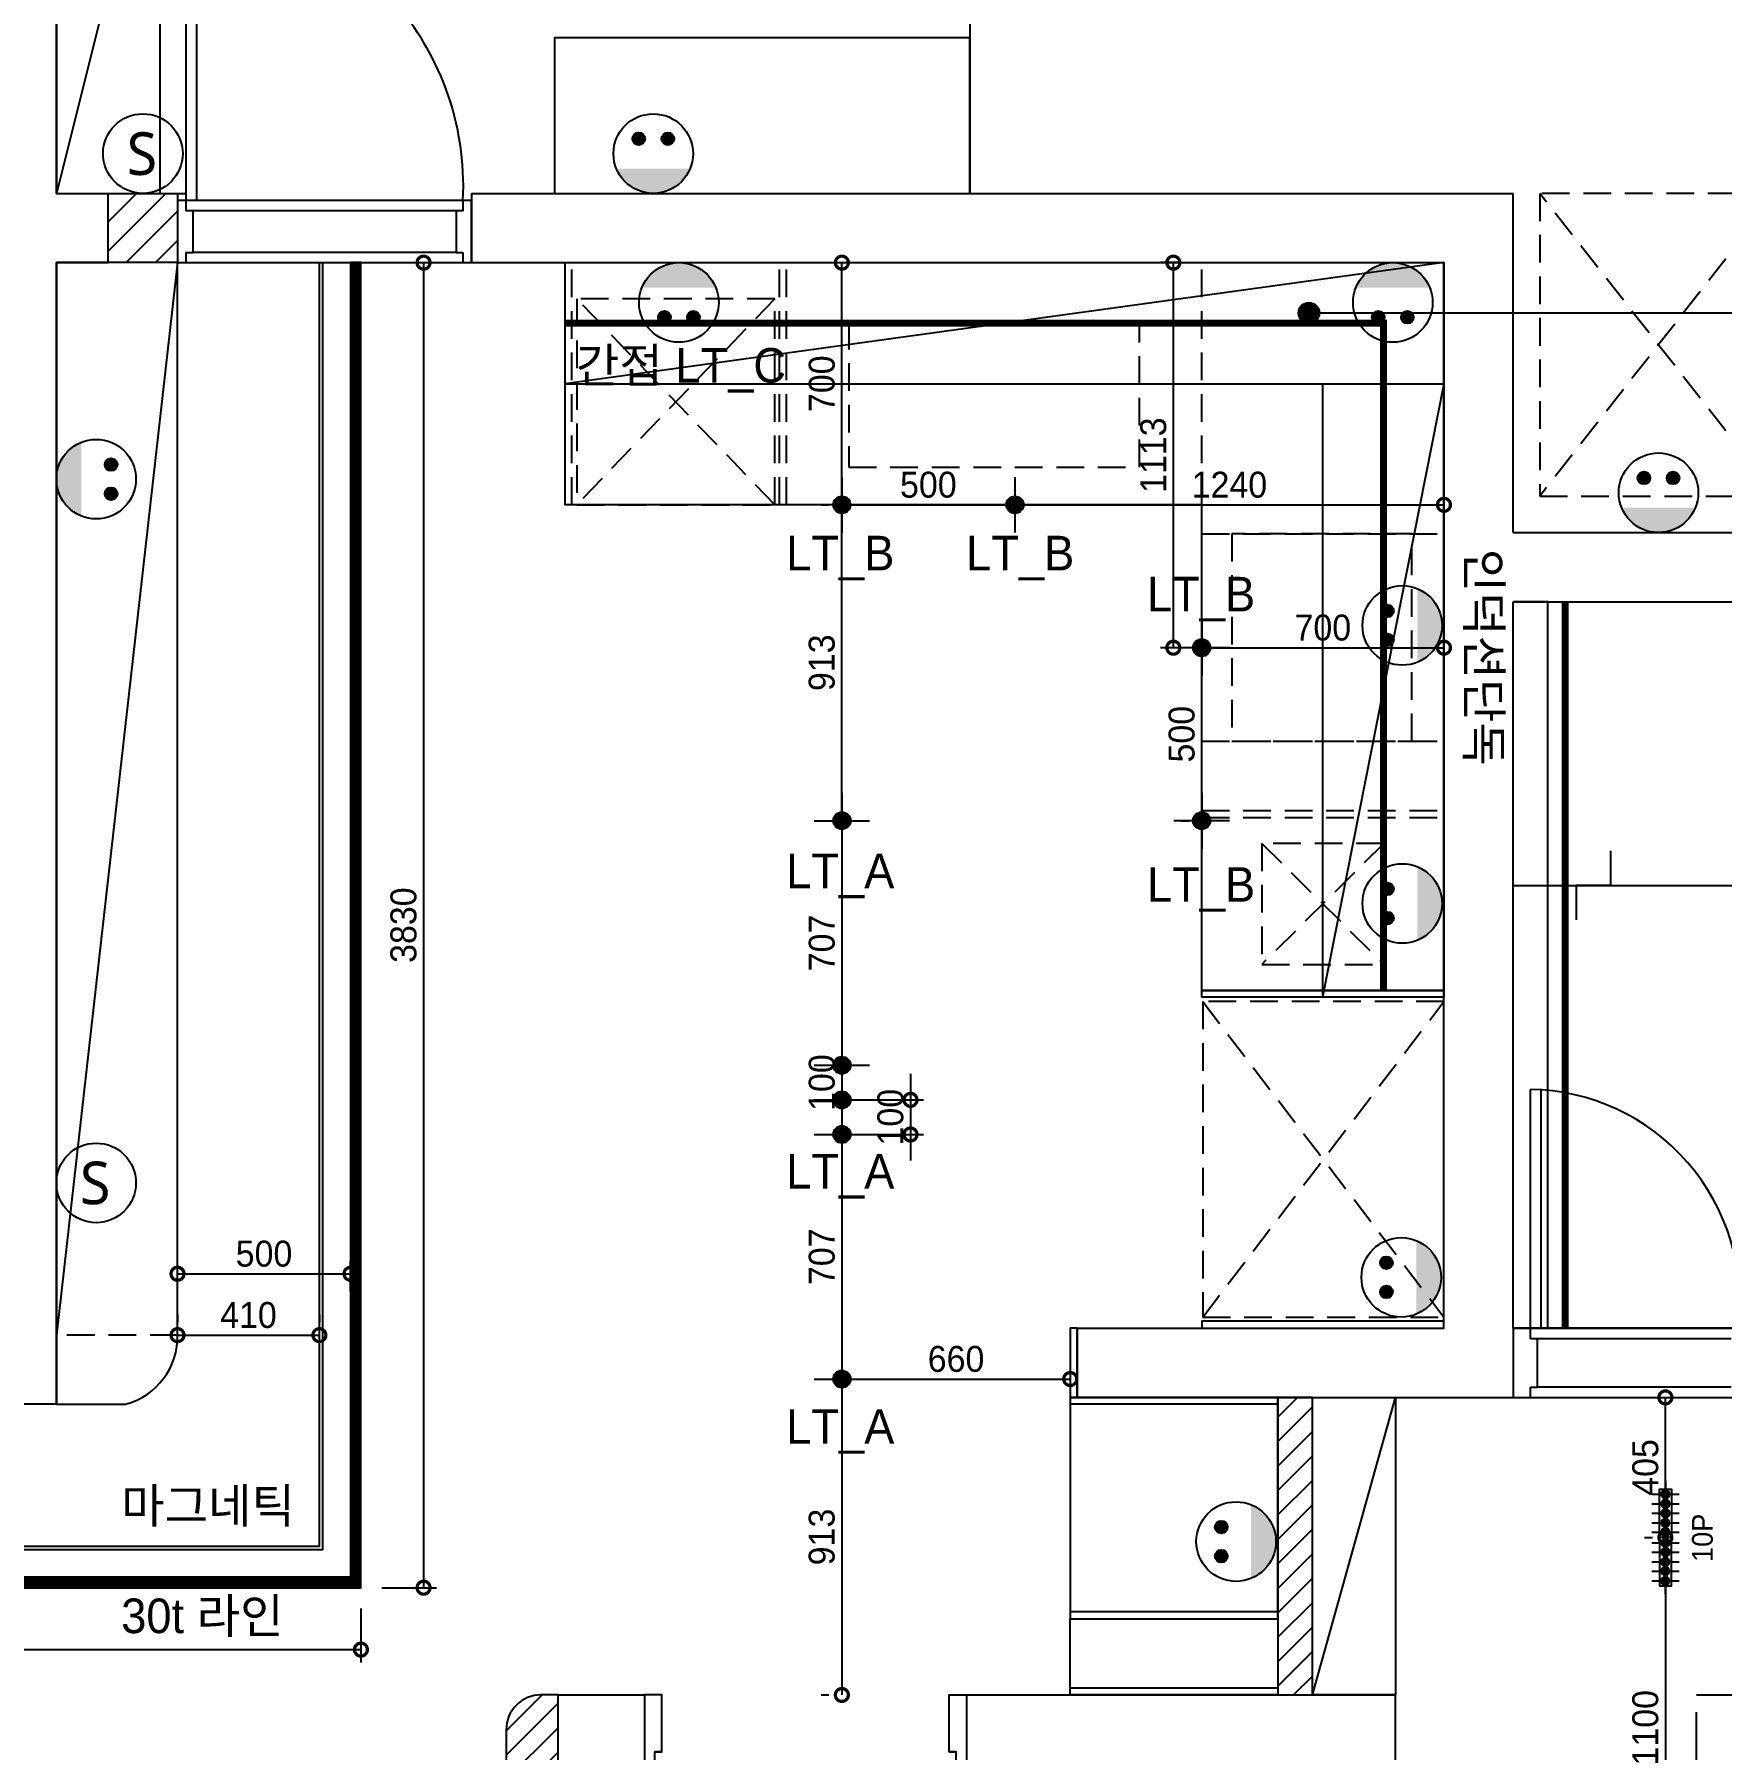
# Model space of a CAD drawing. Header units: millimetres. Extents: x 144680 to 236290, y -190947 to -149396.
# Drawn here: x 224018 to 228895, y -170068 to -165110 of the extents above; entities that cross this region are included whole.
import ezdxf

# ---------------------------------------------------------------- set-up
doc = ezdxf.new("R2010")
doc.units = ezdxf.units.MM
doc.header["$LTSCALE"] = 100
doc.linetypes.add('DH-HID2', pattern=[1.2, 0.8, -0.4])
doc.linetypes.add('HID', pattern=[2.5, 1.5, -1])
for name, color, linetype in [('0-ELC TEXT', 7, 'Continuous'), ('03-WAL NEW', 3, 'Continuous'), ('06-FUR', 6, 'Continuous'), ('07-DIM WAL', 5, 'Continuous'), ('3.기호.계단선', 30, 'Continuous'), ('_LIBR', 4, 'Continuous'), ('CEIL-LIGHT', 7, 'Continuous'), ('FORM(YOURNAME)-11', 1, 'Continuous'), ('FU-FURM', 251, 'DH-HID2'), ('HAT', 8, 'Continuous'), ('RC-LIGHT', 7, 'Continuous'), ('SYM', 94, 'Continuous'), ('win', 4, 'Continuous'), ('설비', 140, 'Continuous')]:
    doc.layers.add(name, color=color, linetype=linetype)
doc.styles.add('스타일1', font='HY울릉도M.TTF')
doc.styles.add('코레일둥고', font='Korail_Round_Gothic_Medium.ttf')
doc.dimstyles.new('30', dxfattribs={"dimscale": 30, "dimtxt": 2.5, "dimasz": 2.5, "dimexe": 1.25, "dimexo": 2, "dimtad": 1, "dimdec": 0, "dimtxsty": '스타일1', "dimblk": 'DOTSMALL', "dimcen": 2.5, "dimclrd": 1, "dimclre": 1, "dimclrt": 2, "dimadec": 0, "dimazin": 0, "dimtfac": 1, "dimtix": 1, "dimtmove": 0, "dimatfit": 3, "dimldrblk": 'DOTSMALL', "dimfxl": 1.25, "dimarcsym": 0})

# ---------------------------------------------------------------- blocks, each defined once
blk = doc.blocks.new('sdfsdf')
at = {"layer": '_LIBR', "linetype": 'Continuous'}
for points in [[(-43351.7, -83617.5), (-43351.7, -83597), (-43351.7, -83617.5), (-43187.6, -83617.5), (-43187.6, -83567.5), (-43387.6, -83567.5), (-43387.6, -83597), (-43351.7, -83597)], [(-43351.7, -84447.5), (-43351.7, -84468), (-43351.7, -84447.5), (-43187.6, -84447.5), (-43187.6, -84497.5), (-43387.6, -84497.5), (-43387.6, -84468), (-43351.7, -84468)]]:
    blk.add_lwpolyline(points, dxfattribs=at)
blk.add_lwpolyline([(-44257.6, -83632.3), (-43387.6, -83632.3), (-43387.6, -83597), (-44257.6, -83597)], close=True, dxfattribs=at)
blk.add_arc((-43365.5, -83574.4), 893.9, 183.7115, 268.5892, dxfattribs=at)
blk = doc.blocks.new('vudauseeh')
blk.add_line((143450, -164350), (143450, -165570))
at = {"layer": '_LIBR', "linetype": 'Continuous'}
for p, q in [((145070, -168850), (145070, -168160)), ((145100, -168160.7), (145100, -168850)), ((145020, -168850), (145020, -169050)), ((145070, -168850), (145020, -168850)), ((145070, -168880.5), (145070, -168850)), ((145100, -168850), (145070, -168850)), ((145670, -168850), (145100, -168850)), ((145090, -168880.5), (145070, -168880.5)), ((145650, -168880.5), (145090, -168880.5)), ((145090, -169020.6), (145090, -168880.5)), ((145070, -169050), (145070, -169020.6)), ((145070, -169020.6), (145090, -169020.6)), ((145650, -169020.6), (145090, -169020.6)), ((145020, -169050), (145070, -169050)), ((145070, -169050), (145670, -169050))]:
    blk.add_line(p, q, dxfattribs=at)
blk.add_arc((145061.2, -168773.5), 613.6, 352.839, 89.1791, dxfattribs=at)
at = {"layer": 'HAT', "color": 10, "linetype": 'HID'}
for p, q in [((145550, -169910), (146460, -169910)), ((145550, -170110), (145550, -169910))]:
    blk.add_line(p, q, dxfattribs=at)
at = {"layer": 'SYM', "color": 2}
for p, q in [((140810, -165570), (140810, -164150)), ((140810, -165570), (140960, -165570)), ((140960, -165770), (140960, -165570)), ((142010, -165570), (145020, -165570)), ((142010, -165570), (142010, -165770)), ((145020, -166550), (145020, -165570)), ((140810, -165770), (140960, -165770)), ((140810, -169070), (140810, -165770)), ((142010, -165770), (144820, -165770)), ((144820, -168850), (144820, -165770)), ((145020, -166550), (145440, -166550)), ((145020, -166550), (145840, -166550)), ((145020, -166750), (146460, -166750)), ((145020, -168850), (145020, -166750)), ((143760, -168850), (144820, -168850)), ((143760, -168850), (143760, -169050)), ((145020, -168850), (146460, -168850)), ((140810, -169070), (138990, -169070)), ((143760, -169050), (146460, -169050)), ((142260, -169910), (142510, -169910)), ((142260, -173600), (142260, -169910)), ((143440, -169910), (144680, -169910)), ((144680, -170110), (144680, -169910))]:
    blk.add_line(p, q, dxfattribs=at)
at = {"layer": 'win', "rotation": 90.00000000000001}
blk.add_blockref('sdfsdf', (58942.5, -126722.4), dxfattribs=at)
blk = doc.blocks.new('cjswjdeh2')
at = {"ltscale": 10}
h = blk.add_hatch(dxfattribs=at)
h.set_pattern_fill('_USER', color=3, scale=60, angle=45, pattern_type=0)
h.set_pattern_definition([(45, (205222.234, -165570), (-42.4264, 42.4264), [])])
h.paths.add_polyline_path([(226712.9, -163253.5), (226512.9, -163253.5), (226512.9, -163453.5), (226712.9, -163453.5)])
at = {"layer": '03-WAL NEW', "transparency": 33554687}
h = blk.add_hatch(dxfattribs=at)
h.set_pattern_fill('_USER', color=256, scale=50, angle=45, pattern_type=0)
h.set_pattern_definition([(45, (-5167.87, -279345.45), (-35.355339, 35.355339), [])])
h.paths.add_polyline_path([(229892.9, -167593.5), (229992.9, -167593.5), (229992.9, -166733.5), (229892.9, -166733.5)])
h = blk.add_hatch(dxfattribs=at)
h.set_pattern_fill('_USER', color=256, scale=50, angle=45, pattern_type=0)
h.set_pattern_definition([(45, (-5147.87, -279345.45), (-35.355339, 35.355339), [])])
h.paths.add_polyline_path([(227812.9, -167593.5), (227762.9, -167593.5, 0.414214), (227662.9, -167693.5), (227662.9, -168838.5), (227762.9, -168838.5), (227762.9, -170038.5), (227662.9, -170038.5), (227662.9, -171183.5, 0.414214), (227762.9, -171283.5), (227812.9, -171283.5)])
at = {"color": 0, "linetype": 'Continuous'}
for p, q in [((227537.9, -163273.5), (226767.9, -163273.5)), ((227517.9, -163304.1), (226757.9, -163304.1)), ((227517.9, -163424.1), (226757.9, -163424.1)), ((226737.9, -163453.5), (227537.9, -163453.5))]:
    blk.add_line(p, q, dxfattribs=at)
at = {"color": 8}
blk.add_line((230572.9, -165253.5), (231252.9, -165253.5), dxfattribs=at)
at = {"color": 0, "linetype": 'Continuous'}
blk.add_lwpolyline([(226767.9, -162424.1), (226767.9, -163273.5), (226737.9, -163273.5), (226737.9, -162423.5)], dxfattribs=at)
for points in [[(226757.9, -163424.1), (226757.9, -163304.1), (226737.9, -163304.1), (226737.9, -163273.5), (226712.9, -163273.5), (226712.9, -163453.5), (226737.9, -163453.5), (226737.9, -163424.1)], [(227537.9, -163424.1), (227537.9, -163453.5), (227562.9, -163453.5), (227562.9, -163273.5), (227537.9, -163273.5), (227537.9, -163304.1), (227517.9, -163304.1), (227517.9, -163424.1)]]:
    blk.add_lwpolyline(points, close=True, dxfattribs=at)
at = {"color": 8}
blk.add_lwpolyline([(230854.7, -165153.5), (230854.7, -165253.5), (230754.7, -165253.5), (230754.7, -165353.5)], dxfattribs=at)
at = {"color": 0, "linetype": 'Continuous'}
blk.add_arc((226730.4, -163232.1), 808.6, 357.061, 89.4675, dxfattribs=at)
at = {"layer": '03-WAL NEW', "ltscale": 10}
blk.add_lwpolyline([(226512.9, -163253.5), (226712.9, -163253.5), (226712.9, -163453.5), (226512.9, -163453.5)], close=True, dxfattribs=at)
at = {"layer": '03-WAL NEW', "transparency": 33554687}
blk.add_lwpolyline([(229892.9, -167593.5), (229992.9, -167593.5), (229992.9, -166733.5), (229892.9, -166733.5)], close=True, dxfattribs=at)
blk.add_lwpolyline([(227812.9, -167593.5), (227762.9, -167593.5, 0.414214), (227662.9, -167693.5), (227662.9, -171283.5), (227812.9, -171283.5), (227812.9, -167593.5)], format="xyb", dxfattribs=at)
at = {"layer": '06-FUR', "color": 8}
for p, q in [((226712.9, -163453.5), (226362.9, -166553.5)), ((229992.9, -167593.5), (230232.9, -166733.5)), ((229892.9, -166753.5), (229292.9, -166753.5)), ((229892.9, -167353.5), (229292.9, -167353.5)), ((229892.9, -167573.5), (229292.9, -167573.5))]:
    blk.add_line(p, q, dxfattribs=at)
for points in [[(226737.9, -162054), (226362.9, -162054), (226362.9, -163253.5), (226737.9, -163253.5)], [(229672.9, -165557.1), (230372.9, -165557.1), (230372.9, -165577.1), (229672.9, -165577.1)], [(229292.9, -166733.5), (229312.9, -166733.5), (229312.9, -166533.5), (229292.9, -166533.5)], [(229672.9, -166533.5), (230372.9, -166533.5), (230372.9, -166513.5), (229672.9, -166513.5)], [(229292.9, -166733.5), (229292.9, -167373.5), (229892.9, -167373.5), (229892.9, -166733.5)], [(229992.9, -166733.5), (230232.9, -166733.5), (230232.9, -167593.5), (229992.9, -167593.5)], [(229292.9, -167373.5), (229892.9, -167373.5), (229892.9, -167593.5), (229292.9, -167593.5)]]:
    blk.add_lwpolyline(points, close=True, dxfattribs=at)
for points in [[(226662.9, -163253.5), (226662.9, -162054), (226362.9, -163253.5)], [(229002.9, -163253.5), (229002.9, -162803.5), (227802.9, -162803.5), (227802.9, -163253.5), (229002.9, -163253.5)], [(230372.9, -165557.1), (229672.9, -165557.1), (229672.9, -164153.5), (227832.9, -164153.5), (227832.9, -163453.5), (230372.9, -163453.5), (230372.9, -165557.1)], [(230372.9, -163453.5), (227832.9, -163803.5), (230372.9, -163803.5), (230022.9, -165571.5), (230022.9, -163803.5)]]:
    blk.add_lwpolyline(points, dxfattribs=at)
blk.add_lwpolyline([(226362.9, -166753.5), (226562.9, -166753.5, 0.346381), (226712.9, -166552.1), (226712.9, -163453.5), (226362.9, -163453.5)], format="xyb", close=True, dxfattribs=at)
at = {"layer": 'FU-FURM', "color": 8}
for p, q in [((231335.9, -163253.5), (230649.9, -164128.5)), ((231335.9, -164128.5), (230649.9, -163253.5)), ((227852.9, -164153.5), (227852.9, -163453.5)), ((228452.9, -164153.5), (228452.9, -163453.5)), ((228472.9, -164153.5), (228472.9, -163453.5)), ((229672.9, -164153.5), (229672.9, -163453.5)), ((228438.9, -164153.5), (227866.9, -163558.5)), ((228438.9, -163558.5), (227866.9, -164153.5)), ((229672.9, -164237.1), (230372.9, -164237.1)), ((229672.9, -164837.1), (230372.9, -164837.1)), ((229672.9, -165037.1), (230372.9, -165037.1)), ((229672.9, -165057.1), (230372.9, -165057.1)), ((230199.4, -165132.1), (229846.4, -165482.1)), ((229846.4, -165132.1), (230199.4, -165482.1)), ((229675.9, -166501.5), (230372.9, -165589.5)), ((229675.9, -165589.5), (230372.9, -166501.5)), ((226713.6, -166553.5), (226362.9, -166553.5))]:
    blk.add_line(p, q, dxfattribs=at)
for points in [[(231335.9, -163253.5), (230649.9, -163253.5), (230649.9, -164128.5), (231335.9, -164128.5)], [(228438.9, -164153.5), (228438.9, -163558.5), (227866.9, -163558.5), (227866.9, -164153.5)], [(229492.9, -163624.3), (228652.9, -163624.3), (228652.9, -164044.3), (229492.9, -164044.3)], [(229759.8, -164237.1), (229759.8, -164837.1), (230279.8, -164837.1), (230279.8, -164237.1)], [(229846.4, -165132.1), (229846.4, -165482.1), (230199.4, -165482.1), (230199.4, -165132.1)], [(230372.9, -166501.5), (230372.9, -165589.5), (229675.9, -165589.5), (229675.9, -166501.5)]]:
    blk.add_lwpolyline(points, close=True, dxfattribs=at)
blk.add_blockref('vudauseeh', (85552.9, 2316.5))
blk = doc.blocks.new('_DOTSMALL')
at = {"color": 0, "linetype": 'ByBlock', "const_width": 0.5}
blk.add_lwpolyline([(-0.0625, 0, 1), (0.0625, 0, 1)], format="xyb", close=True, dxfattribs=at)
blk = doc.blocks.new('*D132')
at = {"layer": '07-DIM WAL', "color": 1, "lineweight": -2, "transparency": 16777216}
for p, q in [((219592.2, -169660), (219592.2, -169816.5)), ((224962.3, -169660), (224962.3, -169816.5)), ((219592.2, -169779), (224962.3, -169779))]:
    blk.add_line(p, q, dxfattribs=at)
at = {"layer": 'Defpoints', "color": 0, "transparency": 16777216}
for p in [(219592.2, -169600), (224962.3, -169600), (224962.3, -169779)]:
    blk.add_point(p, dxfattribs=at)
at = {"layer": '07-DIM WAL', "color": 1, "lineweight": -2, "transparency": 16777216, "xscale": 75, "yscale": 75, "zscale": 75, "rotation": 180}
blk.add_blockref('_DOTSMALL', (219592.2, -169779), dxfattribs=at)
at = {"layer": '07-DIM WAL', "color": 1, "lineweight": -2, "transparency": 16777216, "xscale": 75, "yscale": 75, "zscale": 75}
blk.add_blockref('_DOTSMALL', (224962.3, -169779), dxfattribs=at)
at = {"layer": '07-DIM WAL', "color": 2, "ltscale": 10, "transparency": 16777216, "insert": (222277.2, -169721.2), "char_height": 75, "attachment_point": 5, "style": '스타일1'}
blk.add_mtext('5370', dxfattribs=at)
blk = doc.blocks.new('*D133')
at = {"layer": '07-DIM WAL', "color": 1, "lineweight": -2, "transparency": 16777216}
for p, q in [((225022.3, -165770), (225180.9, -165770)), ((225143.4, -165770), (225143.4, -169600)), ((225022.3, -169600), (225180.9, -169600))]:
    blk.add_line(p, q, dxfattribs=at)
at = {"layer": 'Defpoints', "color": 0, "transparency": 16777216}
for p in [(224962.3, -165770), (224962.3, -169600), (225143.4, -169600)]:
    blk.add_point(p, dxfattribs=at)
at = {"layer": '07-DIM WAL', "color": 1, "lineweight": -2, "transparency": 16777216, "xscale": 75, "yscale": 75, "zscale": 75}
for p, rotation in [((225143.4, -165770), 90), ((225143.4, -169600), 270)]:
    blk.add_blockref('_DOTSMALL', p, dxfattribs=dict(at, rotation=rotation))
at = {"layer": '07-DIM WAL', "color": 2, "ltscale": 10, "transparency": 16777216, "insert": (225085.6, -167685), "char_height": 75, "attachment_point": 5, "rotation": 90, "style": '스타일1'}
blk.add_mtext('3830', dxfattribs=at)
blk = doc.blocks.new('1')
at = {"linetype": 'Continuous'}
h = blk.add_hatch(color=4, dxfattribs=at)
h.dxf.hatch_style = 1
edge = h.paths.add_edge_path()
edge.add_arc((11539653.5, -14273503.8), 37.5, 0, 360)
at = {"color": 1, "linetype": 'Continuous'}
for p, q in [((11539653.5, -14273637.1), (11539653.5, -14273370.5)), ((11539520.2, -14273503.8), (11539786.8, -14273503.8))]:
    blk.add_line(p, q, dxfattribs=at)
at = {"color": 4, "linetype": 'Continuous'}
for radius in [41.5, 37.5]:
    blk.add_circle((11539653.5, -14273503.8), radius, dxfattribs=at)
blk = doc.blocks.new("5RN'")
at = {"layer": 'RC-LIGHT'}
blk.add_lwpolyline([(188137.5, 27400.3), (188277.5, 27400.3), (188277.5, 27435.3), (188137.5, 27435.3)], close=True, dxfattribs=at)
at = {"layer": 'RC-LIGHT', "yscale": 0.2948704765105351, "zscale": 0.2948704765105351}
for p, xscale in [((-3214550.6, 4236252.7), 0.2948704765105351), ((-3214523.1, 4236252.7), 0.2948704765105351), ((3590910.6, 4236252.7), -0.2948704765105351), ((3590938.1, 4236252.7), -0.2948704765105351), ((3590965.5, 4236252.7), -0.2948704765105351)]:
    blk.add_blockref('1', p, dxfattribs=dict(at, xscale=xscale))
blk = doc.blocks.new('*D142')
at = {"layer": '07-DIM WAL', "color": 1, "lineweight": -2, "transparency": 16777216}
for p, q in [((226352.2, -166410), (226352.2, -166432.5)), ((226852.2, -166410), (226852.2, -166432.5)), ((226352.2, -166470), (226852.2, -166470))]:
    blk.add_line(p, q, dxfattribs=at)
at = {"layer": 'Defpoints', "color": 0, "transparency": 16777216}
for p in [(226352.2, -166470), (226852.2, -166470), (226852.2, -166470)]:
    blk.add_point(p, dxfattribs=at)
at = {"layer": '07-DIM WAL', "color": 1, "lineweight": -2, "transparency": 16777216, "xscale": 75, "yscale": 75, "zscale": 75, "rotation": 180}
blk.add_blockref('_DOTSMALL', (226352.2, -166470), dxfattribs=at)
at = {"layer": '07-DIM WAL', "color": 1, "lineweight": -2, "transparency": 16777216, "xscale": 75, "yscale": 75, "zscale": 75}
blk.add_blockref('_DOTSMALL', (226852.2, -166470), dxfattribs=at)
at = {"layer": '07-DIM WAL', "color": 2, "ltscale": 10, "transparency": 16777216, "insert": (226602.2, -166412.3), "char_height": 75, "attachment_point": 5, "style": '스타일1'}
blk.add_mtext('500', dxfattribs=at)
blk = doc.blocks.new('*D143')
at = {"layer": '07-DIM WAL', "color": 1, "lineweight": -2, "transparency": 16777216}
for p, q in [((226852.2, -166410), (226852.2, -166432.5)), ((228092.2, -166410), (228092.2, -166432.5)), ((226852.2, -166470), (228092.2, -166470))]:
    blk.add_line(p, q, dxfattribs=at)
at = {"layer": 'Defpoints', "color": 0, "transparency": 16777216}
for p in [(226852.2, -166470), (228092.2, -166470), (228092.2, -166470)]:
    blk.add_point(p, dxfattribs=at)
at = {"layer": '07-DIM WAL', "color": 1, "lineweight": -2, "transparency": 16777216, "xscale": 75, "yscale": 75, "zscale": 75, "rotation": 180}
blk.add_blockref('_DOTSMALL', (226852.2, -166470), dxfattribs=at)
at = {"layer": '07-DIM WAL', "color": 1, "lineweight": -2, "transparency": 16777216, "xscale": 75, "yscale": 75, "zscale": 75}
blk.add_blockref('_DOTSMALL', (228092.2, -166470), dxfattribs=at)
at = {"layer": '07-DIM WAL', "color": 2, "ltscale": 10, "transparency": 16777216, "insert": (227472.2, -166412.3), "char_height": 75, "attachment_point": 5, "style": '스타일1'}
blk.add_mtext('1240', dxfattribs=at)
blk = doc.blocks.new('*D144')
at = {"layer": '07-DIM WAL', "color": 1, "lineweight": -2, "transparency": 16777216}
for p, q in [((227332.2, -165770), (227272.7, -165770)), ((227310.2, -166883), (227310.2, -165770)), ((227332.2, -166883), (227272.7, -166883))]:
    blk.add_line(p, q, dxfattribs=at)
at = {"layer": 'Defpoints', "color": 0, "transparency": 16777216}
for p in [(227310.2, -165770), (227392.2, -165770), (227392.2, -166883)]:
    blk.add_point(p, dxfattribs=at)
at = {"layer": '07-DIM WAL', "color": 1, "lineweight": -2, "transparency": 16777216, "xscale": 75, "yscale": 75, "zscale": 75}
for p, rotation in [((227310.2, -165770), 90), ((227310.2, -166883), 270)]:
    blk.add_blockref('_DOTSMALL', p, dxfattribs=dict(at, rotation=rotation))
at = {"layer": '07-DIM WAL', "color": 2, "ltscale": 10, "transparency": 16777216, "insert": (227252.5, -166326.5), "char_height": 75, "attachment_point": 5, "rotation": 90, "style": '스타일1'}
blk.add_mtext('1113', dxfattribs=at)
blk = doc.blocks.new('*D145')
at = {"layer": '07-DIM WAL', "color": 1, "lineweight": -2, "transparency": 16777216}
for p, q in [((227392.2, -167383), (227392.2, -166883)), ((227452.2, -166883), (227429.7, -166883)), ((227332.2, -167383), (227354.7, -167383))]:
    blk.add_line(p, q, dxfattribs=at)
at = {"layer": 'Defpoints', "color": 0, "transparency": 16777216}
for p in [(227392.2, -166883), (227392.2, -166883), (227392.2, -167383)]:
    blk.add_point(p, dxfattribs=at)
at = {"layer": '07-DIM WAL', "color": 1, "lineweight": -2, "transparency": 16777216, "xscale": 75, "yscale": 75, "zscale": 75}
for p, rotation in [((227392.2, -166883), 90), ((227392.2, -167383), 270)]:
    blk.add_blockref('_DOTSMALL', p, dxfattribs=dict(at, rotation=rotation))
at = {"layer": '07-DIM WAL', "color": 2, "ltscale": 10, "transparency": 16777216, "insert": (227334.5, -167133), "char_height": 75, "attachment_point": 5, "rotation": 90, "style": '스타일1'}
blk.add_mtext('500', dxfattribs=at)
blk = doc.blocks.new('*D146')
at = {"layer": '07-DIM WAL', "color": 1, "lineweight": -2, "transparency": 16777216}
for p, q in [((226292.2, -166470), (226314.7, -166470)), ((226352.2, -167383), (226352.2, -166470)), ((226292.2, -167383), (226314.7, -167383))]:
    blk.add_line(p, q, dxfattribs=at)
at = {"layer": 'Defpoints', "color": 0, "transparency": 16777216}
for p in [(226352.2, -166470), (226352.2, -166470), (226352.2, -167383)]:
    blk.add_point(p, dxfattribs=at)
at = {"layer": '07-DIM WAL', "color": 1, "lineweight": -2, "transparency": 16777216, "xscale": 75, "yscale": 75, "zscale": 75}
for p, rotation in [((226352.2, -166470), 90), ((226352.2, -167383), 270)]:
    blk.add_blockref('_DOTSMALL', p, dxfattribs=dict(at, rotation=rotation))
at = {"layer": '07-DIM WAL', "color": 2, "ltscale": 10, "transparency": 16777216, "insert": (226294.4, -166926.5), "char_height": 75, "attachment_point": 5, "rotation": 90, "style": '스타일1'}
blk.add_mtext('913', dxfattribs=at)
blk = doc.blocks.new('*D147')
at = {"layer": '07-DIM WAL', "color": 1, "lineweight": -2, "transparency": 16777216}
for p, q in [((226292.2, -165770), (226314.7, -165770)), ((226352.2, -166470), (226352.2, -165770)), ((226292.2, -166470), (226314.7, -166470))]:
    blk.add_line(p, q, dxfattribs=at)
at = {"layer": 'Defpoints', "color": 0, "transparency": 16777216}
for p in [(226352.2, -165770), (226352.2, -165770), (226352.2, -166470)]:
    blk.add_point(p, dxfattribs=at)
at = {"layer": '07-DIM WAL', "color": 1, "lineweight": -2, "transparency": 16777216, "xscale": 75, "yscale": 75, "zscale": 75}
for p, rotation in [((226352.2, -165770), 90), ((226352.2, -166470), 270)]:
    blk.add_blockref('_DOTSMALL', p, dxfattribs=dict(at, rotation=rotation))
at = {"layer": '07-DIM WAL', "color": 2, "ltscale": 10, "transparency": 16777216, "insert": (226294.5, -166120), "char_height": 75, "attachment_point": 5, "rotation": 90, "style": '스타일1'}
blk.add_mtext('700', dxfattribs=at)
blk = doc.blocks.new('*D148')
at = {"layer": '07-DIM WAL', "color": 1, "lineweight": -2, "transparency": 16777216}
for p, q in [((226292.2, -167383), (226314.7, -167383)), ((226352.2, -167383), (226352.2, -168090)), ((226292.2, -168090), (226314.7, -168090))]:
    blk.add_line(p, q, dxfattribs=at)
at = {"layer": 'Defpoints', "color": 0, "transparency": 16777216}
for p in [(226352.2, -167383), (226352.2, -168090), (226352.2, -168090)]:
    blk.add_point(p, dxfattribs=at)
at = {"layer": '07-DIM WAL', "color": 1, "lineweight": -2, "transparency": 16777216, "xscale": 75, "yscale": 75, "zscale": 75}
for p, rotation in [((226352.2, -167383), 90), ((226352.2, -168090), 270)]:
    blk.add_blockref('_DOTSMALL', p, dxfattribs=dict(at, rotation=rotation))
at = {"layer": '07-DIM WAL', "color": 2, "ltscale": 10, "transparency": 16777216, "insert": (226294.5, -167736.5), "char_height": 75, "attachment_point": 5, "rotation": 90, "style": '스타일1'}
blk.add_mtext('707', dxfattribs=at)
blk = doc.blocks.new('*D149')
at = {"layer": '07-DIM WAL', "color": 1, "lineweight": -2, "transparency": 16777216}
for p, q in [((226352.2, -168015), (226352.2, -168265)), ((226292.2, -168090), (226314.7, -168090)), ((226292.2, -168190), (226314.7, -168190))]:
    blk.add_line(p, q, dxfattribs=at)
at = {"layer": 'Defpoints', "color": 0, "transparency": 16777216}
for p in [(226352.2, -168090), (226352.2, -168190), (226352.2, -168190)]:
    blk.add_point(p, dxfattribs=at)
at = {"layer": '07-DIM WAL', "color": 1, "lineweight": -2, "transparency": 16777216, "xscale": 75, "yscale": 75, "zscale": 75}
for p, rotation in [((226352.2, -168090), 270), ((226352.2, -168190), 90)]:
    blk.add_blockref('_DOTSMALL', p, dxfattribs=dict(at, rotation=rotation))
at = {"layer": '07-DIM WAL', "color": 2, "ltscale": 10, "transparency": 16777216, "insert": (226294.5, -168140), "char_height": 75, "attachment_point": 5, "rotation": 90, "style": '스타일1'}
blk.add_mtext('100', dxfattribs=at)
blk = doc.blocks.new('*D150')
at = {"layer": '07-DIM WAL', "color": 1, "lineweight": -2, "transparency": 16777216}
for p, q in [((226550.6, -168115), (226550.6, -168365)), ((226412.2, -168190), (226588.1, -168190)), ((226412.2, -168290), (226588.1, -168290))]:
    blk.add_line(p, q, dxfattribs=at)
at = {"layer": 'Defpoints', "color": 0, "transparency": 16777216}
for p in [(226352.2, -168190), (226352.2, -168290), (226550.6, -168290)]:
    blk.add_point(p, dxfattribs=at)
at = {"layer": '07-DIM WAL', "color": 1, "lineweight": -2, "transparency": 16777216, "xscale": 75, "yscale": 75, "zscale": 75}
for p, rotation in [((226550.6, -168190), 270), ((226550.6, -168290), 90)]:
    blk.add_blockref('_DOTSMALL', p, dxfattribs=dict(at, rotation=rotation))
at = {"layer": '07-DIM WAL', "color": 2, "ltscale": 10, "transparency": 16777216, "insert": (226492.8, -168240), "char_height": 75, "attachment_point": 5, "rotation": 90, "style": '스타일1'}
blk.add_mtext('100', dxfattribs=at)
blk = doc.blocks.new('*D151')
at = {"layer": '07-DIM WAL', "color": 1, "lineweight": -2, "transparency": 16777216}
for p, q in [((226292.2, -168290), (226314.7, -168290)), ((226352.2, -168290), (226352.2, -168997)), ((226292.2, -168997), (226314.7, -168997))]:
    blk.add_line(p, q, dxfattribs=at)
at = {"layer": 'Defpoints', "color": 0, "transparency": 16777216}
for p in [(226352.2, -168290), (226352.2, -168997), (226352.2, -168997)]:
    blk.add_point(p, dxfattribs=at)
at = {"layer": '07-DIM WAL', "color": 1, "lineweight": -2, "transparency": 16777216, "xscale": 75, "yscale": 75, "zscale": 75}
for p, rotation in [((226352.2, -168290), 90), ((226352.2, -168997), 270)]:
    blk.add_blockref('_DOTSMALL', p, dxfattribs=dict(at, rotation=rotation))
at = {"layer": '07-DIM WAL', "color": 2, "ltscale": 10, "transparency": 16777216, "insert": (226294.5, -168643.5), "char_height": 75, "attachment_point": 5, "rotation": 90, "style": '스타일1'}
blk.add_mtext('707', dxfattribs=at)
blk = doc.blocks.new('*D152')
at = {"layer": '07-DIM WAL', "color": 1, "lineweight": -2, "transparency": 16777216}
for p, q in [((226292.2, -168997), (226314.7, -168997)), ((226352.2, -168997), (226352.2, -169910)), ((226292.2, -169910), (226314.7, -169910))]:
    blk.add_line(p, q, dxfattribs=at)
at = {"layer": 'Defpoints', "color": 0, "transparency": 16777216}
for p in [(226352.2, -168997), (226352.2, -169910), (226352.2, -169910)]:
    blk.add_point(p, dxfattribs=at)
at = {"layer": '07-DIM WAL', "color": 1, "lineweight": -2, "transparency": 16777216, "xscale": 75, "yscale": 75, "zscale": 75}
for p, rotation in [((226352.2, -168997), 90), ((226352.2, -169910), 270)]:
    blk.add_blockref('_DOTSMALL', p, dxfattribs=dict(at, rotation=rotation))
at = {"layer": '07-DIM WAL', "color": 2, "ltscale": 10, "transparency": 16777216, "insert": (226294.4, -169453.5), "char_height": 75, "attachment_point": 5, "rotation": 90, "style": '스타일1'}
blk.add_mtext('913', dxfattribs=at)
blk = doc.blocks.new('*D153')
at = {"layer": '07-DIM WAL', "color": 1, "lineweight": -2, "transparency": 16777216}
for p, q in [((226352.2, -168937), (226352.2, -168959.5)), ((227012.2, -168937), (227012.2, -168959.5)), ((226352.2, -168997), (227012.2, -168997))]:
    blk.add_line(p, q, dxfattribs=at)
at = {"layer": 'Defpoints', "color": 0, "transparency": 16777216}
for p in [(226352.2, -168997), (227012.2, -168997), (227012.2, -168997)]:
    blk.add_point(p, dxfattribs=at)
at = {"layer": '07-DIM WAL', "color": 1, "lineweight": -2, "transparency": 16777216, "xscale": 75, "yscale": 75, "zscale": 75, "rotation": 180}
blk.add_blockref('_DOTSMALL', (226352.2, -168997), dxfattribs=at)
at = {"layer": '07-DIM WAL', "color": 1, "lineweight": -2, "transparency": 16777216, "xscale": 75, "yscale": 75, "zscale": 75}
blk.add_blockref('_DOTSMALL', (227012.2, -168997), dxfattribs=at)
at = {"layer": '07-DIM WAL', "color": 2, "ltscale": 10, "transparency": 16777216, "insert": (226682.2, -168939.2), "char_height": 75, "attachment_point": 5, "style": '스타일1'}
blk.add_mtext('660', dxfattribs=at)
blk = doc.blocks.new('*D154')
at = {"layer": '07-DIM WAL', "color": 1, "lineweight": -2, "transparency": 16777216}
for p, q in [((224432.3, -168743.5), (224432.3, -168655.2)), ((224932.3, -168743.5), (224932.3, -168655.2)), ((224432.3, -168692.7), (224932.3, -168692.7))]:
    blk.add_line(p, q, dxfattribs=at)
at = {"layer": 'Defpoints', "color": 0, "transparency": 16777216}
for p in [(224932.3, -168692.7), (224432.3, -168803.5), (224932.3, -168803.5)]:
    blk.add_point(p, dxfattribs=at)
at = {"layer": '07-DIM WAL', "color": 1, "lineweight": -2, "transparency": 16777216, "xscale": 75, "yscale": 75, "zscale": 75, "rotation": 180}
blk.add_blockref('_DOTSMALL', (224432.3, -168692.7), dxfattribs=at)
at = {"layer": '07-DIM WAL', "color": 1, "lineweight": -2, "transparency": 16777216, "xscale": 75, "yscale": 75, "zscale": 75}
blk.add_blockref('_DOTSMALL', (224932.3, -168692.7), dxfattribs=at)
at = {"layer": '07-DIM WAL', "color": 2, "ltscale": 10, "transparency": 16777216, "insert": (224682.3, -168635), "char_height": 75, "attachment_point": 5, "style": '스타일1'}
blk.add_mtext('500', dxfattribs=at)
blk = doc.blocks.new('*D155')
at = {"layer": '07-DIM WAL', "color": 1, "lineweight": -2, "transparency": 16777216}
for p, q in [((224432.3, -168810), (224432.3, -168832.5)), ((224842.3, -168810), (224842.3, -168832.5)), ((224432.3, -168870), (224842.3, -168870))]:
    blk.add_line(p, q, dxfattribs=at)
at = {"layer": 'Defpoints', "color": 0, "transparency": 16777216}
for p in [(224432.3, -168870), (224842.3, -168870), (224842.3, -168870)]:
    blk.add_point(p, dxfattribs=at)
at = {"layer": '07-DIM WAL', "color": 1, "lineweight": -2, "transparency": 16777216, "xscale": 75, "yscale": 75, "zscale": 75, "rotation": 180}
blk.add_blockref('_DOTSMALL', (224432.3, -168870), dxfattribs=at)
at = {"layer": '07-DIM WAL', "color": 1, "lineweight": -2, "transparency": 16777216, "xscale": 75, "yscale": 75, "zscale": 75}
blk.add_blockref('_DOTSMALL', (224842.3, -168870), dxfattribs=at)
at = {"layer": '07-DIM WAL', "color": 2, "ltscale": 10, "transparency": 16777216, "insert": (224637.3, -168812.3), "char_height": 75, "attachment_point": 5, "style": '스타일1'}
blk.add_mtext('410', dxfattribs=at)
blk = doc.blocks.new('*D188')
at = {"layer": '07-DIM WAL', "color": 1, "lineweight": -2, "transparency": 16777216}
for p, q in [((228672.2, -169455), (228694.7, -169455)), ((228732.2, -169455), (228732.2, -170555)), ((228672.2, -170555), (228694.7, -170555))]:
    blk.add_line(p, q, dxfattribs=at)
at = {"layer": 'Defpoints', "color": 0, "transparency": 16777216}
for p in [(228732.2, -169455), (228732.2, -170555), (228732.2, -170555)]:
    blk.add_point(p, dxfattribs=at)
at = {"layer": '07-DIM WAL', "color": 1, "lineweight": -2, "transparency": 16777216, "xscale": 75, "yscale": 75, "zscale": 75}
for p, rotation in [((228732.2, -169455), 90), ((228732.2, -170555), 270)]:
    blk.add_blockref('_DOTSMALL', p, dxfattribs=dict(at, rotation=rotation))
at = {"layer": '07-DIM WAL', "color": 2, "transparency": 16777216, "insert": (228674.5, -170005), "char_height": 75, "attachment_point": 5, "rotation": 90, "style": '스타일1'}
blk.add_mtext('1100', dxfattribs=at)
blk = doc.blocks.new('*D192')
at = {"layer": '07-DIM WAL', "color": 1, "lineweight": -2, "transparency": 16777216}
for p, q in [((228672.2, -169050), (228694.7, -169050)), ((228732.2, -169455), (228732.2, -169050)), ((228672.2, -169455), (228694.7, -169455))]:
    blk.add_line(p, q, dxfattribs=at)
at = {"layer": 'Defpoints', "color": 0, "transparency": 16777216}
for p in [(228732.2, -169050), (228732.2, -169050), (228732.2, -169455)]:
    blk.add_point(p, dxfattribs=at)
at = {"layer": '07-DIM WAL', "color": 1, "lineweight": -2, "transparency": 16777216, "xscale": 75, "yscale": 75, "zscale": 75}
for p, rotation in [((228732.2, -169050), 90), ((228732.2, -169455), 270)]:
    blk.add_blockref('_DOTSMALL', p, dxfattribs=dict(at, rotation=rotation))
at = {"layer": '07-DIM WAL', "color": 2, "transparency": 16777216, "insert": (228674.5, -169252.5), "char_height": 75, "attachment_point": 5, "rotation": 90, "style": '스타일1'}
blk.add_mtext('405', dxfattribs=at)
blk = doc.blocks.new('egoo')
at = {"layer": '설비'}
h = blk.add_hatch(color=140, dxfattribs=at)
edge = h.paths.add_edge_path()
edge.add_arc((1015645.3, 443433.7), 22.3, 0, 360)
h = blk.add_hatch(color=140, dxfattribs=at)
edge = h.paths.add_edge_path()
edge.add_arc((1015747.7, 443433.7), 22.3, 0, 360)
h = blk.add_hatch(color=140, dxfattribs=at)
edge = h.paths.add_edge_path()
edge.add_line((1015826.3, 443329.1), (1015566.6, 443329.1))
edge.add_ellipse((1015696.5, 443381.5), major_axis=(99, 99), ratio=1, start_angle=156.95778, end_angle=293.04222)
at = {"layer": '설비', "color": 140}
for centre, radius in [((1015696.5, 443381.5), 140), ((1015645.3, 443433.7), 22.3), ((1015747.7, 443433.7), 22.3)]:
    blk.add_circle(centre, radius, dxfattribs=at)
blk = doc.blocks.new('SW')
at = {"layer": '설비', "color": 140}
blk.add_circle((11533254.1, -14277699.4), 184, dxfattribs=at)
at = {"layer": '설비', "color": 140, "insert": (11533320, -14277600.8), "char_height": 197.143, "width": 314.327, "attachment_point": 3, "style": '코레일둥고'}
blk.add_mtext('{\\fMalgun Gothic|b0|i0|c129|p50;S}', dxfattribs=at)
blk = doc.blocks.new('*D234')
at = {"layer": 'Defpoints', "color": 0, "transparency": 16777216}
for p in [(227392.2, -166883), (228092.2, -166883), (228092.2, -166883)]:
    blk.add_point(p, dxfattribs=at)
at = {"layer": 'FORM(YOURNAME)-11', "color": 1, "lineweight": -2, "ltscale": 10, "transparency": 16777216}
for p, q in [((227392.2, -166823), (227392.2, -166845.5)), ((228092.2, -166823), (228092.2, -166845.5)), ((227392.2, -166883), (228092.2, -166883))]:
    blk.add_line(p, q, dxfattribs=at)
at = {"layer": 'FORM(YOURNAME)-11', "color": 1, "lineweight": -2, "transparency": 16777216, "xscale": 75, "yscale": 75, "zscale": 75, "rotation": 180}
blk.add_blockref('_DOTSMALL', (227392.2, -166883), dxfattribs=at)
at = {"layer": 'FORM(YOURNAME)-11', "color": 1, "lineweight": -2, "transparency": 16777216, "xscale": 75, "yscale": 75, "zscale": 75}
blk.add_blockref('_DOTSMALL', (228092.2, -166883), dxfattribs=at)
at = {"layer": 'FORM(YOURNAME)-11', "color": 2, "ltscale": 10, "transparency": 16777216, "insert": (227742.2, -166825.3), "char_height": 75, "attachment_point": 5, "style": '스타일1'}
blk.add_mtext('700', dxfattribs=at)

msp = doc.modelspace()

# ---------------------------------------------------------------- hatches: boundary and pattern name
at = {"layer": '0-ELC TEXT'}
h = msp.add_hatch(color=256, dxfattribs=at)
h.dxf.hatch_style = 1
edge = h.paths.add_edge_path()
edge.add_arc((227702, -165915.3), 30, 0, 360)
at = {"layer": 'CEIL-LIGHT'}
h = msp.add_hatch(dxfattribs=at)
h.set_pattern_fill('_USER', color=140, pattern_type=0)
h.set_pattern_definition([(0, (205222.2342, -165570), (0, 1), [])])
h.paths.add_polyline_path([(219592.2, -169570), (219592.2, -169600), (224962.3, -169600), (224962.3, -165770), (224932.3, -165770), (224932.3, -169570)])
at = {"layer": '설비'}
h = msp.add_hatch(color=10, dxfattribs=at)
edge = h.paths.add_edge_path()
edge.add_line((225987.9, -165842), (225774.6, -165842))
edge.add_ellipse((225881.3, -165885), major_axis=(81.3, -81.3), ratio=1, start_angle=66.9578, end_angle=203.0422, ccw=False)
h = msp.add_hatch(color=10, dxfattribs=at)
edge = h.paths.add_edge_path()
edge.add_line((228051, -165842), (227837.7, -165842))
edge.add_ellipse((227944.4, -165885), major_axis=(81.3, -81.3), ratio=1, start_angle=66.9578, end_angle=203.0422, ccw=False)
h = msp.add_hatch(color=10, dxfattribs=at)
edge = h.paths.add_edge_path()
edge.add_arc((225839.2, -165927.9), 18.3, 270, 630)
h = msp.add_hatch(color=10, dxfattribs=at)
edge = h.paths.add_edge_path()
edge.add_arc((225923.3, -165927.9), 18.3, 270, 630)
h = msp.add_hatch(color=10, dxfattribs=at)
edge = h.paths.add_edge_path()
edge.add_arc((227902.3, -165927.9), 18.3, 270, 630)
h = msp.add_hatch(color=10, dxfattribs=at)
edge = h.paths.add_edge_path()
edge.add_arc((227986.4, -165927.9), 18.3, 270, 630)
h = msp.add_hatch(color=10, dxfattribs=at)
edge = h.paths.add_edge_path()
edge.add_line((228014.9, -166711.8), (228014.9, -166925.1))
edge.add_ellipse((227971.9, -166818.5), major_axis=(-81.3, 81.3), ratio=1, start_angle=156.9578, end_angle=293.0422)
h = msp.add_hatch(color=10, dxfattribs=at)
edge = h.paths.add_edge_path()
edge.add_arc((227929, -166776.5), 18.3, 0, 360)
h = msp.add_hatch(color=10, dxfattribs=at)
edge = h.paths.add_edge_path()
edge.add_arc((227929, -166860.5), 18.3, 0, 360)
h = msp.add_hatch(color=10, dxfattribs=at)
edge = h.paths.add_edge_path()
edge.add_line((228014.9, -167515.6), (228014.9, -167728.9))
edge.add_ellipse((227971.9, -167622.3), major_axis=(-81.3, 81.3), ratio=1, start_angle=156.9578, end_angle=293.0422)
h = msp.add_hatch(color=10, dxfattribs=at)
edge = h.paths.add_edge_path()
edge.add_arc((227929, -167580.2), 18.3, 0, 360)
h = msp.add_hatch(color=10, dxfattribs=at)
edge = h.paths.add_edge_path()
edge.add_arc((227929, -167664.3), 18.3, 0, 360)
h = msp.add_hatch(color=10, dxfattribs=at)
edge = h.paths.add_edge_path()
edge.add_line((227534.5, -169360.2), (227534.5, -169573.5))
edge.add_ellipse((227491.5, -169466.9), major_axis=(-81.3, 81.3), ratio=1, start_angle=156.9578, end_angle=293.0422)
h = msp.add_hatch(color=10, dxfattribs=at)
edge = h.paths.add_edge_path()
edge.add_arc((227448.6, -169424.8), 18.3, 0, 360)
h = msp.add_hatch(color=10, dxfattribs=at)
edge = h.paths.add_edge_path()
edge.add_arc((227448.6, -169508.9), 18.3, 0, 360)

# ---------------------------------------------------------------- linework, layer by layer
at = {"layer": '0-ELC TEXT'}
msp.add_line((227702, -165915.3), (230222.1, -165915.3), dxfattribs=at)
msp.add_circle((227702, -165915.3), 30, dxfattribs=at)
at = {"layer": '3.기호.계단선', "color": 10, "linetype": 'HID', "const_width": 20}
for points in [[(227917.2, -167871), (227917.2, -165945), (225552.3, -165945)], [(228442.2, -166750), (228442.2, -168850)]]:
    msp.add_lwpolyline(points, dxfattribs=at)
at = {"layer": 'CEIL-LIGHT', "color": 140}
msp.add_lwpolyline([(219592.2, -169570), (219592.2, -169600), (224962.3, -169600), (224962.3, -165770), (224932.3, -165770), (224932.3, -169570), (219592.2, -169570)], dxfattribs=at)
at = {"layer": 'CEIL-LIGHT'}
for points in [[(219592.2, -169480), (224842.3, -169480), (224842.3, -165770)], [(219592.2, -169490), (224852.3, -169490), (224852.3, -165770)], [(228292.2, -168850), (228392.2, -168850), (228392.2, -166750), (228292.2, -166750)]]:
    msp.add_lwpolyline(points, dxfattribs=at)
at = {"layer": '설비', "color": 10}
for centre, radius in [((225881.3, -165885), 115), ((227944.4, -165885), 115), ((225839.2, -165927.9), 18.3), ((225923.3, -165927.9), 18.3), ((227902.3, -165927.9), 18.3), ((227986.4, -165927.9), 18.3), ((227971.9, -166818.5), 115), ((227929, -166776.5), 18.3), ((227929, -166860.5), 18.3), ((227971.9, -167622.3), 115), ((227929, -167580.2), 18.3), ((227929, -167664.3), 18.3), ((227491.5, -169466.9), 115), ((227448.6, -169424.8), 18.3), ((227448.6, -169508.9), 18.3)]:
    msp.add_circle(centre, radius, dxfattribs=at)

# ---------------------------------------------------------------- block references
msp.add_blockref('cjswjdeh2', (-2280.7, -2316.5))
at = {"layer": 'RC-LIGHT', "xscale": 0.6024096385271789, "yscale": 0.6024096385271789, "zscale": 0.6024096385271789}
for p, rotation in [((7177950.7, -8764966.3), 180), ((7178450.7, -8764966.3), 180), ((7178990.7, -8765379.3), 180), ((8824848.5, 6784215.5), 270), ((7178990.7, -8765879.3), 180), ((8824848.5, 6783508.5), 270), ((8824848.5, 6783408.5), 270), ((8824848.5, 6783308.5), 270), ((8824848.5, 6782601.5), 270)]:
    msp.add_blockref('1', p, dxfattribs=dict(at, rotation=rotation))
at = {"layer": 'RC-LIGHT', "xscale": -1, "rotation": 269.9999999999999}
msp.add_blockref("5RN'", (201314.4, -357592.5), dxfattribs=at)
at = {"layer": 'RC-LIGHT', "rotation": 269.9999999999999}
msp.add_blockref("5RN'", (201314.4, 18682.5), dxfattribs=at)
at = {"layer": '설비', "color": 140}
for name, p, xscale, yscale, zscale in [('SW', (-6983951.5, 8758107.2), 0.625, 0.625, 0.625), ('egoo', (-608514.9, -529661.2), 0.8214285869294655, 0.8214285869294655, 0.8214285869294655), ('egoo', (-605609.9, -530641.2), 0.8214285869294655, 0.8214285869294655, 0.8214285869294655), ('SW', (-6984086.6, 8755132.1), 0.625, 0.625, 0.625)]:
    msp.add_blockref(name, p, dxfattribs=dict(at, xscale=xscale, yscale=yscale, zscale=zscale))
at = {"layer": '설비', "color": 140, "xscale": 0.8214285869294655, "yscale": 0.8214285869294655, "zscale": 0.8214285869294655}
for p, rotation in [((-140009, 667926.4), 270), ((592175.2, -1003025.1), 90)]:
    msp.add_blockref('egoo', p, dxfattribs=dict(at, rotation=rotation))

# ---------------------------------------------------------------- texts
at = {"layer": '0-ELC TEXT', "style": '코레일둥고'}
for s, height, rotation, p in [('인덕션단독', 100, 270, (228158, -166596.9)), ('10P', 60, 90, (228869.1, -169525.7))]:
    msp.add_text(s, height=height, rotation=rotation, dxfattribs=at).set_placement(p)
at = {"layer": '3.기호.계단선', "style": '코레일둥고'}
for s, p in [('간접 LT_C', (225583.8, -166116.9)), ('LT_B', (226191.4, -166659.5)), ('LT_B', (226711.3, -166659.5)), ('LT_B', (227234.1, -166778.1)), ('LT_A', (226191.4, -167578.1)), ('LT_B', (227234.1, -167617.4)), ('LT_A', (226191.4, -168446.2)), ('LT_A', (226191.4, -169184))]:
    msp.add_text(s, height=100, dxfattribs=at).set_placement(p)
at = {"layer": '설비', "color": 30, "style": '코레일둥고'}
for s, p in [('마그네틱', (224269.5, -169413.3)), ('30t 라인', (224269.5, -169731.4))]:
    msp.add_text(s, height=100, dxfattribs=at).set_placement(p)

# ---------------------------------------------------------------- dimensions: what is measured, and where the dimension line sits
at = {"layer": '07-DIM WAL'}
dim = msp.add_linear_dim(base=(225143.4, -169600), p1=(224962.3, -165770), p2=(224962.3, -169600), angle=90, dimstyle='30', override={"dimtfill": 0}, dxfattribs=at)
dim.commit()
dim.dimension.update_dxf_attribs({"geometry": '*D133', "text_midpoint": (225085.6, -167685)})
for base, p1, p2, picture, middle in [((226352.2, -165770), (226352.2, -166470), (226352.2, -165770), '*D147', (226294.5, -166120)), ((227310.2, -165770), (227392.2, -166883), (227392.2, -165770), '*D144', (227252.5, -166326.5)), ((226352.2, -166470), (226352.2, -167383), (226352.2, -166470), '*D146', (226294.4, -166926.5)), ((227392.2, -166883), (227392.2, -167383), (227392.2, -166883), '*D145', (227334.5, -167133)), ((226352.2, -168090), (226352.2, -167383), (226352.2, -168090), '*D148', (226294.5, -167736.5)), ((226352.2, -168190), (226352.2, -168090), (226352.2, -168190), '*D149', (226294.5, -168140)), ((226550.6, -168290), (226352.2, -168190), (226352.2, -168290), '*D150', (226492.8, -168240)), ((226352.2, -168997), (226352.2, -168290), (226352.2, -168997), '*D151', (226294.5, -168643.5)), ((226352.2, -169910), (226352.2, -168997), (226352.2, -169910), '*D152', (226294.4, -169453.5)), ((228732.2, -169050), (228732.2, -169455), (228732.2, -169050), '*D192', (228674.5, -169252.5)), ((228732.2, -170555), (228732.2, -169455), (228732.2, -170555), '*D188', (228674.5, -170005))]:
    dim = msp.add_linear_dim(base=base, p1=p1, p2=p2, angle=90, dimstyle='30', dxfattribs=at)
    dim.commit()
    dim.dimension.update_dxf_attribs({"geometry": picture, "text_midpoint": middle})
for base, p1, p2, picture, middle in [((226852.2, -166470), (226352.2, -166470), (226852.2, -166470), '*D142', (226602.2, -166412.3)), ((228092.2, -166470), (226852.2, -166470), (228092.2, -166470), '*D143', (227472.2, -166412.3)), ((224932.3, -168692.7), (224432.3, -168803.5), (224932.3, -168803.5), '*D154', (224682.3, -168635)), ((224842.3, -168870), (224432.3, -168870), (224842.3, -168870), '*D155', (224637.3, -168812.3)), ((227012.2, -168997), (226352.2, -168997), (227012.2, -168997), '*D153', (226682.2, -168939.2))]:
    dim = msp.add_linear_dim(base=base, p1=p1, p2=p2, dimstyle='30', dxfattribs=at)
    dim.commit()
    dim.dimension.update_dxf_attribs({"geometry": picture, "text_midpoint": middle})
dim = msp.add_linear_dim(base=(224962.3, -169779), p1=(219592.2, -169600), p2=(224962.3, -169600), dimstyle='30', override={"dimtfill": 0}, dxfattribs=at)
dim.commit()
dim.dimension.update_dxf_attribs({"geometry": '*D132', "text_midpoint": (222277.2, -169721.2)})
at = {"layer": 'FORM(YOURNAME)-11', "ltscale": 10}
dim = msp.add_linear_dim(base=(228092.2, -166883), p1=(227392.2, -166883), p2=(228092.2, -166883), dimstyle='30', dxfattribs=at)
dim.commit()
dim.dimension.update_dxf_attribs({"geometry": '*D234', "text_midpoint": (227742.2, -166825.3)})

doc.saveas('drawing.dxf')
